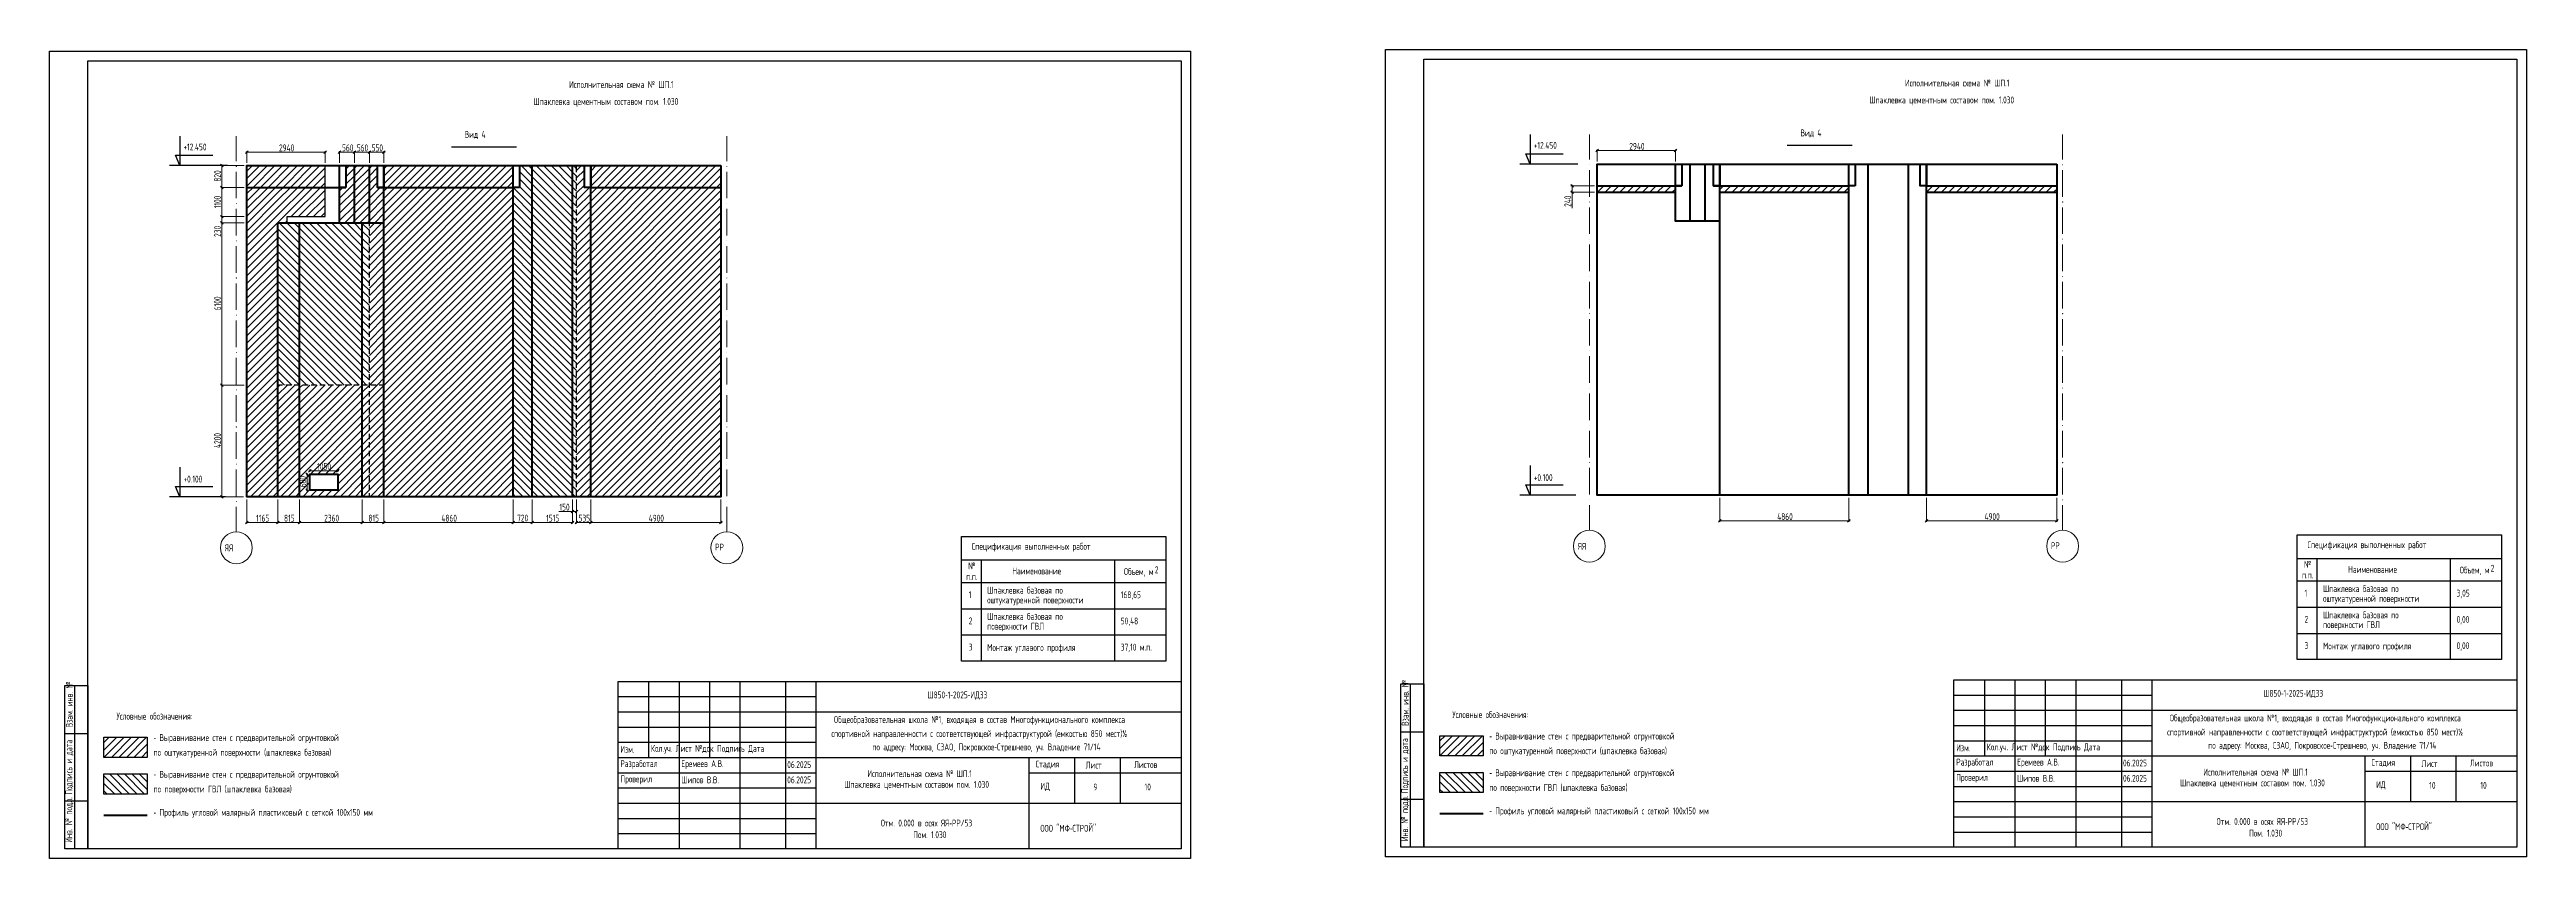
# Model space of a CAD drawing. Header units: millimetres. Extents: x 0 to 258, y 0 to 17.
# Drawn here: x 207.3 to 257.9, y 0.3 to 16.8 of the extents above; entities that cross this region are included whole.
import ezdxf

# ---------------------------------------------------------------- set-up
doc = ezdxf.new("R2010")
doc.units = ezdxf.units.MM
doc.layers.add('PDF _0', color=7, linetype='Continuous')
doc.layers.add('PDF _Текст', color=7, linetype='Continuous')
doc.layers.add('PDF _Оси-1', color=7, linetype='Continuous', true_color=0xaaaaaa)
doc.layers.add('PDF _Оси-3', color=7, linetype='Continuous', true_color=0x989898)
doc.styles.get("Standard").update_dxf_attribs({"font": 'ГОСТ тип А.ttf', "width": 0.8})

msp = doc.modelspace()

# ---------------------------------------------------------------- linework, layer by layer
at = {"layer": 'PDF _0', "lineweight": 25}
for points in [[(207.336, 16.725), (230.632, 16.725), (230.632, 0.253), (207.336, 0.253)], [(234.608, 16.756), (257.904, 16.756), (257.904, 0.284), (234.608, 0.284)], [(208.12, 16.529), (230.436, 16.529), (230.436, 0.449), (208.12, 0.449)], [(235.392, 16.56), (257.708, 16.56), (257.708, 0.48), (235.392, 0.48)], [(230.123, 4.279), (225.952, 4.279), (225.952, 6.824), (230.123, 6.824)], [(257.395, 4.31), (253.224, 4.31), (253.224, 6.855), (257.395, 6.855)], [(207.65, 3.782), (208.12, 3.782), (208.12, 0.449), (207.65, 0.449)], [(218.944, 3.865), (230.436, 3.865), (230.436, 0.449), (218.944, 0.449)], [(234.921, 3.814), (235.392, 3.814), (235.392, 0.48), (234.921, 0.48)], [(246.216, 3.897), (257.708, 3.897), (257.708, 0.48), (246.216, 0.48)], [(208.447, 2.725), (209.332, 2.725), (209.332, 2.312), (208.447, 2.312)], [(235.718, 2.756), (236.604, 2.756), (236.604, 2.344), (235.718, 2.344)], [(208.447, 1.976), (209.332, 1.976), (209.332, 1.563), (208.447, 1.563)], [(235.718, 2.008), (236.604, 2.008), (236.604, 1.595), (235.718, 1.595)]]:
    msp.add_lwpolyline(points, close=True, dxfattribs=at)
for points in [[(209.997, 14.991), (209.997, 14.388), (209.906, 14.599), (210.668, 14.599)], [(215.542, 14.772), (216.867, 14.772)], [(237.565, 15.023), (237.565, 14.42), (237.473, 14.63), (238.235, 14.63)], [(242.814, 14.804), (244.139, 14.804)], [(210.969, 14.388), (209.788, 14.388)], [(212.186, 13.222), (212.186, 13.347), (212.961, 13.347), (212.961, 14.388)], [(218.095, 14.256), (218.095, 14.388)], [(218.095, 14.082), (218.095, 14.19)], [(238.536, 14.42), (237.355, 14.42)], [(218.095, 13.908), (218.095, 14.017)], [(218.095, 13.735), (218.095, 13.843)], [(218.095, 13.561), (218.095, 13.669)], [(213.865, 13.151), (213.865, 13.222)], [(218.095, 13.387), (218.095, 13.496)], [(218.095, 13.214), (218.095, 13.322)], [(218.095, 13.04), (218.095, 13.149)], [(213.865, 12.978), (213.865, 13.086)], [(213.865, 12.804), (213.865, 12.913)], [(213.865, 12.63), (213.865, 12.739)], [(218.095, 12.866), (218.095, 12.975)], [(218.095, 12.693), (218.095, 12.801)], [(213.865, 12.457), (213.865, 12.565)], [(213.865, 12.283), (213.865, 12.392)], [(213.865, 12.109), (213.865, 12.218)], [(218.095, 12.519), (218.095, 12.628)], [(218.095, 12.346), (218.095, 12.454)], [(218.095, 12.172), (218.095, 12.28)], [(213.865, 11.936), (213.865, 12.044)], [(213.865, 11.762), (213.865, 11.871)], [(213.865, 11.589), (213.865, 11.697)], [(218.095, 11.998), (218.095, 12.107)], [(218.095, 11.825), (218.095, 11.933)], [(218.095, 11.651), (218.095, 11.76)], [(213.865, 11.415), (213.865, 11.523)], [(213.865, 11.241), (213.865, 11.35)], [(213.865, 11.068), (213.865, 11.176)], [(218.095, 11.477), (218.095, 11.586)], [(218.095, 11.304), (218.095, 11.412)], [(218.095, 11.13), (218.095, 11.239)], [(213.865, 10.894), (213.865, 11.003)], [(213.865, 10.72), (213.865, 10.829)], [(213.865, 10.547), (213.865, 10.655)], [(218.095, 10.956), (218.095, 11.065)], [(218.095, 10.783), (218.095, 10.891)], [(218.095, 10.609), (218.095, 10.718)], [(213.865, 10.373), (213.865, 10.482)], [(213.865, 10.2), (213.865, 10.308)], [(213.865, 10.026), (213.865, 10.134)], [(218.095, 10.436), (218.095, 10.544)], [(218.095, 10.262), (218.095, 10.37)], [(218.095, 10.088), (218.095, 10.197)], [(212.093, 9.912), (211.998, 9.912)], [(212.267, 9.912), (212.158, 9.912)], [(212.441, 9.912), (212.332, 9.912)], [(212.614, 9.912), (212.506, 9.912)], [(212.788, 9.912), (212.679, 9.912)], [(212.961, 9.912), (212.853, 9.912)], [(213.135, 9.912), (213.027, 9.912)], [(213.309, 9.912), (213.2, 9.912)], [(213.482, 9.912), (213.374, 9.912)], [(213.656, 9.912), (213.548, 9.912)], [(213.83, 9.912), (213.721, 9.912)], [(213.865, 9.852), (213.865, 9.961)], [(213.865, 9.679), (213.865, 9.787)], [(213.865, 9.505), (213.865, 9.614)], [(214.003, 9.912), (213.895, 9.912)], [(214.163, 9.912), (214.068, 9.912)], [(218.095, 9.915), (218.095, 10.023)], [(218.095, 9.741), (218.095, 9.85)], [(218.095, 9.567), (218.095, 9.676)], [(213.865, 9.331), (213.865, 9.44)], [(213.865, 9.158), (213.865, 9.266)], [(218.095, 9.394), (218.095, 9.502)], [(218.095, 9.22), (218.095, 9.329)], [(218.095, 9.046), (218.095, 9.155)], [(213.865, 8.984), (213.865, 9.093)], [(213.865, 8.81), (213.865, 8.919)], [(213.865, 8.637), (213.865, 8.745)], [(218.095, 8.873), (218.095, 8.981)], [(218.095, 8.699), (218.095, 8.808)], [(218.095, 8.526), (218.095, 8.634)], [(209.997, 8.236), (209.997, 7.633), (209.906, 7.843), (210.668, 7.843)], [(213.865, 8.463), (213.865, 8.572)], [(213.865, 8.29), (213.865, 8.398)], [(213.865, 8.116), (213.865, 8.224)], [(218.095, 8.352), (218.095, 8.46)], [(218.095, 8.178), (218.095, 8.287)], [(218.095, 8.005), (218.095, 8.113)], [(237.565, 8.267), (237.565, 7.665), (237.473, 7.875), (238.235, 7.875)], [(210.93, 7.633), (209.788, 7.633)], [(213.865, 7.942), (213.865, 8.051)], [(213.865, 7.769), (213.865, 7.877)], [(213.865, 7.633), (213.865, 7.704)], [(218.095, 7.831), (218.095, 7.94)], [(218.095, 7.633), (218.095, 7.766)], [(238.497, 7.665), (237.355, 7.665)], [(225.952, 6.343), (230.123, 6.343)], [(226.355, 6.343), (226.355, 4.279)], [(229.075, 6.343), (229.075, 4.279)], [(253.224, 6.375), (257.395, 6.375)], [(253.627, 6.375), (253.627, 4.31)], [(256.347, 6.375), (256.347, 4.31)], [(225.952, 5.883), (230.123, 5.883)], [(253.224, 5.915), (257.395, 5.915)], [(225.952, 5.348), (230.123, 5.348)], [(253.224, 5.38), (257.395, 5.38)], [(225.952, 4.813), (230.123, 4.813)], [(253.224, 4.845), (257.395, 4.845)], [(207.846, 3.782), (207.846, 0.449)], [(218.944, 3.555), (222.982, 3.555)], [(219.566, 3.865), (219.566, 2.312)], [(220.187, 3.865), (220.187, 0.449)], [(220.808, 3.865), (220.808, 2.312)], [(221.429, 3.865), (221.429, 0.449)], [(222.361, 3.865), (222.361, 0.449)], [(222.982, 3.865), (222.982, 0.449)], [(235.117, 3.814), (235.117, 0.48)], [(246.216, 3.586), (250.254, 3.586)], [(246.837, 3.897), (246.837, 2.344)], [(247.458, 3.897), (247.458, 0.48)], [(248.08, 3.897), (248.08, 2.344)], [(248.701, 3.897), (248.701, 0.48)], [(249.633, 3.897), (249.633, 0.48)], [(250.254, 3.897), (250.254, 0.48)], [(218.944, 3.244), (230.436, 3.244)], [(246.216, 3.276), (257.708, 3.276)], [(207.65, 2.802), (208.12, 2.802)], [(218.944, 2.933), (222.982, 2.933)], [(218.944, 2.623), (222.982, 2.623)], [(234.921, 2.833), (235.392, 2.833)], [(246.216, 2.965), (250.254, 2.965)], [(246.216, 2.654), (250.254, 2.654)], [(218.944, 2.312), (230.436, 2.312)], [(227.33, 2.312), (227.33, 0.449)], [(228.262, 2.312), (228.262, 1.38)], [(229.194, 2.312), (229.194, 1.38)], [(246.216, 2.344), (257.708, 2.344)], [(246.216, 2.033), (250.254, 2.033)], [(254.602, 2.344), (254.602, 0.48)], [(254.602, 2.033), (257.708, 2.033)], [(255.534, 2.344), (255.534, 1.412)], [(256.465, 2.344), (256.465, 1.412)], [(218.944, 2.002), (222.982, 2.002)], [(218.944, 1.691), (222.982, 1.691)], [(227.33, 2.002), (230.436, 2.002)], [(246.216, 1.723), (250.254, 1.723)], [(207.65, 1.429), (208.12, 1.429)], [(218.944, 1.38), (230.436, 1.38)], [(218.944, 1.07), (222.982, 1.07)], [(234.921, 1.461), (235.392, 1.461)], [(246.216, 1.412), (257.708, 1.412)], [(246.216, 1.101), (250.254, 1.101)], [(218.944, 0.759), (222.982, 0.759)], [(246.216, 0.791), (250.254, 0.791)]]:
    msp.add_lwpolyline(points, dxfattribs=at)
at = {"layer": 'PDF _0', "lineweight": 13}
for points in [[(211.393, 14.691), (211.339, 14.637)], [(211.366, 14.443), (211.366, 14.686)], [(212.934, 14.637), (212.989, 14.691)], [(212.961, 14.443), (212.961, 14.686)], [(213.284, 14.691), (213.23, 14.637)], [(213.257, 14.443), (213.257, 14.686)], [(214.136, 14.637), (214.19, 14.691)], [(214.163, 14.443), (214.163, 14.686)], [(238.961, 14.723), (238.907, 14.668)], [(238.912, 14.695), (240.551, 14.695)], [(238.934, 14.474), (238.934, 14.717)], [(240.502, 14.668), (240.556, 14.723)], [(240.529, 14.474), (240.529, 14.717)], [(210.878, 14.361), (210.824, 14.416)], [(211.312, 14.388), (210.83, 14.388)], [(210.851, 13.922), (210.851, 14.41)], [(211.345, 14.664), (212.983, 14.664)], [(213.236, 14.664), (213.583, 14.664)], [(213.539, 14.664), (213.887, 14.664)], [(213.843, 14.664), (214.185, 14.664)], [(210.851, 13.965), (210.851, 13.325)], [(238.446, 13.948), (238.392, 14.002)], [(238.392, 13.872), (238.446, 13.818)], [(238.879, 13.975), (238.397, 13.975)], [(238.879, 13.845), (238.397, 13.845)], [(238.419, 13.997), (238.419, 13.845), (238.419, 13.519)], [(210.851, 13.368), (210.851, 13.222), (210.851, 12.906)], [(210.851, 13.244), (210.851, 9.89)], [(210.851, 9.934), (210.851, 7.611)], [(212.621, 8.067), (212.566, 8.121)], [(212.598, 8.094), (212.572, 8.094)], [(212.594, 8.116), (212.594, 7.747)], [(212.679, 8.19), (212.625, 8.136)], [(212.631, 8.163), (213.244, 8.163)], [(212.652, 8.148), (212.652, 8.185)], [(213.195, 8.136), (213.249, 8.19)], [(213.222, 8.148), (213.222, 8.185)], [(210.824, 7.66), (210.878, 7.606)], [(211.295, 7.633), (210.83, 7.633)], [(212.566, 7.796), (212.621, 7.742)], [(212.598, 7.769), (212.572, 7.769)], [(241.435, 7.61), (241.435, 7.118)], [(244.072, 7.61), (244.072, 7.118)], [(245.657, 7.61), (245.657, 7.118)], [(248.315, 7.61), (248.315, 7.118)], [(211.393, 7.135), (211.339, 7.081)], [(211.345, 7.108), (212.02, 7.108)], [(211.366, 7.579), (211.366, 7.087)], [(211.977, 7.108), (212.462, 7.108)], [(212.419, 7.108), (213.743, 7.108)], [(213.699, 7.108), (214.185, 7.108)], [(214.142, 7.108), (216.822, 7.108)], [(216.779, 7.108), (217.213, 7.108)], [(217.169, 7.108), (218.035, 7.108)], [(218.013, 7.333), (217.735, 7.333)], [(218.04, 7.36), (217.986, 7.306)], [(217.986, 7.081), (218.04, 7.135)], [(217.991, 7.333), (218.095, 7.333)], [(218.013, 7.311), (218.013, 7.579), (218.013, 7.087)], [(218.067, 7.306), (218.122, 7.36)], [(218.122, 7.135), (218.067, 7.081)], [(218.073, 7.108), (218.407, 7.108)], [(218.095, 7.311), (218.095, 7.579), (218.095, 7.087)], [(218.363, 7.108), (221.065, 7.108)], [(221.016, 7.081), (221.071, 7.135)], [(221.044, 7.579), (221.044, 7.087)], [(241.462, 7.167), (241.408, 7.113)], [(241.413, 7.14), (244.094, 7.14)], [(244.045, 7.113), (244.099, 7.167)], [(245.684, 7.167), (245.629, 7.113)], [(245.635, 7.14), (248.337, 7.14)], [(248.288, 7.113), (248.342, 7.167)]]:
    msp.add_lwpolyline(points, dxfattribs=at)
for points in [[(213.534, 14.637), (213.588, 14.691)], [(213.561, 14.686), (213.561, 14.443)], [(213.892, 14.691), (213.838, 14.637)], [(213.865, 14.686), (213.865, 14.443)], [(210.824, 13.971), (210.878, 13.916)], [(210.83, 13.944), (211.312, 13.944)], [(210.878, 13.32), (210.824, 13.374)], [(210.878, 13.195), (210.824, 13.249)], [(210.83, 13.347), (211.312, 13.347)], [(210.83, 13.222), (211.312, 13.222)], [(210.878, 9.885), (210.824, 9.939)], [(210.83, 9.912), (211.312, 9.912)], [(211.971, 7.081), (212.026, 7.135)], [(211.998, 7.087), (211.998, 7.579)], [(212.413, 7.081), (212.468, 7.135)], [(212.441, 7.087), (212.441, 7.579)], [(213.748, 7.135), (213.694, 7.081)], [(213.721, 7.087), (213.721, 7.579)], [(214.136, 7.081), (214.19, 7.135)], [(214.163, 7.087), (214.163, 7.579)], [(216.773, 7.081), (216.828, 7.135)], [(216.8, 7.087), (216.8, 7.579)], [(217.218, 7.135), (217.164, 7.081)], [(217.191, 7.087), (217.191, 7.579)], [(218.358, 7.081), (218.412, 7.135)], [(218.385, 7.087), (218.385, 7.579)]]:
    msp.add_lwpolyline(points, close=True, dxfattribs=at)
at = {"layer": 'PDF _0', "color": 92, "lineweight": 30, "true_color": 0x00dd00}
for points in [[(211.366, 14.275), (211.479, 14.388)], [(211.366, 14.123), (211.632, 14.388)], [(211.366, 13.97), (211.785, 14.388)], [(211.366, 13.817), (211.492, 13.944), (211.937, 14.388)], [(211.366, 13.665), (211.645, 13.944), (212.09, 14.388)], [(211.366, 13.512), (211.798, 13.944), (212.242, 14.388)], [(211.366, 13.36), (211.95, 13.944), (212.395, 14.388)], [(211.366, 13.207), (211.998, 13.839), (212.103, 13.944), (212.548, 14.388)], [(211.366, 13.054), (211.998, 13.687), (212.255, 13.944), (212.7, 14.388)], [(211.366, 12.902), (211.998, 13.534), (212.408, 13.944), (212.853, 14.388)], [(211.366, 12.749), (211.998, 13.381), (212.561, 13.944), (212.961, 14.344)], [(211.366, 12.597), (211.998, 13.229), (212.713, 13.944), (212.961, 14.192)], [(213.257, 13.724), (213.561, 14.028), (213.865, 14.332), (213.921, 14.388)], [(213.257, 13.572), (213.561, 13.876), (213.865, 14.18), (214.033, 14.348)], [(213.257, 13.419), (213.561, 13.723), (213.865, 14.027), (214.033, 14.195)], [(213.387, 14.313), (213.463, 14.388)], [(213.387, 14.16), (213.561, 14.334), (213.616, 14.388)], [(213.387, 14.007), (213.561, 14.181), (213.769, 14.388)], [(213.518, 13.222), (213.561, 13.265), (213.865, 13.569), (214.163, 13.868), (214.684, 14.388)], [(213.67, 13.222), (213.865, 13.417), (214.163, 13.715), (214.837, 14.388)], [(213.823, 13.222), (213.865, 13.264), (214.163, 13.562), (214.989, 14.388)], [(213.865, 13.111), (213.975, 13.222), (214.163, 13.41), (215.142, 14.388)], [(213.865, 12.959), (214.128, 13.222), (214.163, 13.257), (215.295, 14.388)], [(213.865, 12.806), (214.163, 13.105), (215.447, 14.388)], [(213.865, 12.654), (214.163, 12.952), (215.6, 14.388)], [(213.865, 12.501), (214.163, 12.799), (215.752, 14.388)], [(213.865, 12.348), (214.163, 12.647), (215.905, 14.388)], [(213.865, 12.196), (214.163, 12.494), (216.058, 14.388)], [(213.865, 12.043), (214.163, 12.341), (216.21, 14.388)], [(213.865, 11.89), (214.163, 12.189), (216.363, 14.388)], [(213.865, 11.738), (214.163, 12.036), (216.516, 14.388)], [(213.865, 11.585), (214.163, 11.884), (216.668, 14.388)], [(213.865, 11.433), (214.163, 11.731), (216.8, 14.368)], [(213.865, 11.28), (214.163, 11.578), (216.8, 14.216)], [(214.163, 14.325), (214.226, 14.388)], [(214.163, 14.173), (214.379, 14.388)], [(214.163, 14.02), (214.532, 14.388)], [(218.095, 14.289), (218.194, 14.388)], [(218.095, 13.526), (218.385, 13.816), (218.957, 14.388)], [(218.095, 13.373), (218.385, 13.663), (219.11, 14.388)], [(218.095, 13.22), (218.385, 13.511), (219.262, 14.388)], [(218.095, 13.068), (218.385, 13.358), (219.415, 14.388)], [(218.095, 12.915), (218.385, 13.206), (219.568, 14.388)], [(218.095, 12.763), (218.385, 13.053), (219.72, 14.388)], [(218.095, 12.61), (218.385, 12.9), (219.873, 14.388)], [(218.095, 12.457), (218.385, 12.748), (220.026, 14.388)], [(218.095, 12.305), (218.385, 12.595), (220.178, 14.388)], [(218.095, 12.152), (218.385, 12.443), (220.331, 14.388)], [(218.095, 12), (218.385, 12.29), (220.483, 14.388)], [(218.095, 11.847), (218.385, 12.137), (220.636, 14.388)], [(218.095, 11.694), (218.385, 11.985), (220.789, 14.388)], [(218.095, 11.542), (218.385, 11.832), (220.941, 14.388)], [(218.095, 11.389), (218.385, 11.679), (221.044, 14.338)], [(218.095, 14.136), (218.255, 14.296)], [(218.095, 11.237), (218.385, 11.527), (221.044, 14.186)], [(218.385, 14.274), (218.499, 14.388)], [(218.385, 14.121), (218.652, 14.388)], [(218.385, 13.969), (218.805, 14.388)], [(212.269, 13.347), (212.866, 13.944), (212.961, 14.039)], [(212.422, 13.347), (212.961, 13.887)], [(212.574, 13.347), (212.961, 13.734)], [(213.257, 13.267), (213.561, 13.571), (213.865, 13.874), (214.033, 14.043)], [(213.257, 13.877), (213.324, 13.944)], [(213.365, 13.222), (213.561, 13.418), (213.865, 13.722), (214.087, 13.944)], [(213.865, 11.127), (214.163, 11.426), (216.8, 14.063)], [(213.865, 10.975), (214.163, 11.273), (216.8, 13.91)], [(213.865, 10.822), (214.163, 11.121), (216.8, 13.758)], [(218.095, 13.984), (218.255, 14.144)], [(218.095, 11.084), (218.385, 11.374), (221.044, 14.033)], [(218.095, 13.831), (218.255, 13.991)], [(218.095, 13.678), (218.36, 13.944)], [(218.095, 10.931), (218.385, 11.222), (221.044, 13.88)], [(218.095, 10.779), (218.385, 11.069), (221.044, 13.728)], [(238.939, 13.845), (239.07, 13.975)], [(239.092, 13.845), (239.222, 13.975)], [(239.245, 13.845), (239.375, 13.975)], [(239.397, 13.845), (239.527, 13.975)], [(239.55, 13.845), (239.68, 13.975)], [(239.702, 13.845), (239.833, 13.975)], [(239.855, 13.845), (239.985, 13.975)], [(240.008, 13.845), (240.138, 13.975)], [(240.16, 13.845), (240.291, 13.975)], [(240.313, 13.845), (240.443, 13.975)], [(240.466, 13.845), (240.529, 13.908)], [(241.435, 13.899), (241.511, 13.975)], [(241.534, 13.845), (241.664, 13.975)], [(241.686, 13.845), (241.817, 13.975)], [(241.839, 13.845), (241.969, 13.975)], [(241.992, 13.845), (242.122, 13.975)], [(242.144, 13.845), (242.274, 13.975)], [(242.297, 13.845), (242.427, 13.975)], [(242.449, 13.845), (242.58, 13.975)], [(242.602, 13.845), (242.732, 13.975)], [(242.755, 13.845), (242.885, 13.975)], [(242.907, 13.845), (243.038, 13.975)], [(243.06, 13.845), (243.19, 13.975)], [(243.213, 13.845), (243.343, 13.975)], [(243.365, 13.845), (243.495, 13.975)], [(243.518, 13.845), (243.648, 13.975)], [(243.67, 13.845), (243.801, 13.975)], [(243.823, 13.845), (243.953, 13.975)], [(243.976, 13.845), (244.072, 13.941)], [(245.657, 13.847), (245.784, 13.975)], [(245.807, 13.845), (245.937, 13.975)], [(245.959, 13.845), (246.09, 13.975)], [(246.112, 13.845), (246.242, 13.975)], [(246.265, 13.845), (246.395, 13.975)], [(246.417, 13.845), (246.548, 13.975)], [(246.57, 13.845), (246.7, 13.975)], [(246.723, 13.845), (246.853, 13.975)], [(246.875, 13.845), (247.005, 13.975)], [(247.028, 13.845), (247.158, 13.975)], [(247.18, 13.845), (247.311, 13.975)], [(247.333, 13.845), (247.463, 13.975)], [(247.486, 13.845), (247.616, 13.975)], [(247.638, 13.845), (247.768, 13.975)], [(247.791, 13.845), (247.921, 13.975)], [(247.943, 13.845), (248.074, 13.975)], [(248.096, 13.845), (248.226, 13.975)], [(248.249, 13.845), (248.315, 13.911)], [(212.144, 13.222), (212.186, 13.263)], [(212.727, 13.347), (212.961, 13.581)], [(212.879, 13.347), (212.961, 13.429)], [(213.865, 10.67), (214.163, 10.968), (216.8, 13.605)], [(213.865, 10.517), (214.163, 10.815), (216.8, 13.452)], [(213.865, 10.364), (214.163, 10.663), (216.8, 13.3)], [(218.095, 10.626), (218.385, 10.916), (221.044, 13.575)], [(218.095, 10.474), (218.385, 10.764), (221.044, 13.423)], [(218.095, 10.321), (218.385, 10.611), (221.044, 13.27)], [(211.366, 12.444), (211.998, 13.076)], [(211.366, 12.291), (211.998, 12.923)], [(211.366, 12.139), (211.998, 12.771)], [(211.591, 7.633), (211.998, 8.04), (212.441, 8.482), (213.721, 9.763), (213.87, 9.912), (214.163, 10.205), (216.8, 12.842)], [(211.744, 7.633), (211.998, 7.887), (212.441, 8.33), (213.721, 9.61), (214.023, 9.912), (214.163, 10.052), (216.8, 12.689)], [(213.865, 10.212), (214.163, 10.51), (216.8, 13.147)], [(213.865, 10.059), (214.163, 10.358), (216.8, 12.995)], [(218.095, 10.168), (218.385, 10.459), (221.044, 13.117)], [(218.095, 10.016), (218.385, 10.306), (221.044, 12.965)], [(218.095, 9.863), (218.385, 10.153), (221.044, 12.812)], [(218.095, 9.71), (218.385, 10.001), (221.044, 12.66)], [(211.366, 11.986), (211.998, 12.618)], [(211.366, 11.834), (211.998, 12.466)], [(211.366, 11.681), (211.998, 12.313)], [(211.366, 11.528), (211.998, 12.16)], [(211.897, 7.633), (211.998, 7.735), (212.441, 8.177), (213.721, 9.458), (214.163, 9.9), (216.8, 12.537)], [(212.049, 7.633), (212.441, 8.024), (213.721, 9.305), (214.163, 9.747), (216.8, 12.384)], [(212.663, 8.094), (213.721, 9.152), (214.163, 9.595), (216.8, 12.232)], [(218.095, 9.558), (218.385, 9.848), (221.044, 12.507)], [(218.095, 9.405), (218.385, 9.696), (221.044, 12.354)], [(218.095, 9.253), (218.385, 9.543), (221.044, 12.202)], [(211.366, 11.376), (211.998, 12.008)], [(211.366, 11.223), (211.998, 11.855)], [(211.366, 11.07), (211.998, 11.703)], [(212.816, 8.094), (213.721, 9), (214.163, 9.442), (216.8, 12.079)], [(212.968, 8.094), (213.721, 8.847), (214.163, 9.289), (216.8, 11.926)], [(213.121, 8.094), (213.721, 8.694), (214.163, 9.137), (216.8, 11.774)], [(218.095, 9.1), (218.385, 9.39), (221.044, 12.049)], [(218.095, 8.947), (218.385, 9.238), (221.044, 11.896)], [(218.095, 8.795), (218.385, 9.085), (221.044, 11.744)], [(211.366, 10.918), (211.998, 11.55)], [(211.366, 10.765), (211.998, 11.397)], [(211.366, 10.613), (211.998, 11.245)], [(213.118, 7.633), (213.721, 8.237), (214.163, 8.679), (216.8, 11.316)], [(213.222, 8.043), (213.721, 8.542), (214.163, 8.984), (216.8, 11.621)], [(213.222, 7.89), (213.721, 8.389), (214.163, 8.831), (216.8, 11.469)], [(213.27, 7.633), (213.721, 8.084), (214.163, 8.526), (216.8, 11.163)], [(218.095, 8.642), (218.385, 8.932), (221.044, 11.591)], [(218.095, 8.49), (218.385, 8.78), (221.044, 11.439)], [(218.095, 8.337), (218.385, 8.627), (221.044, 11.286)], [(218.095, 8.184), (218.385, 8.475), (221.044, 11.133)], [(211.366, 10.46), (211.998, 11.092)], [(211.366, 10.307), (211.998, 10.94)], [(211.366, 10.155), (211.998, 10.787)], [(211.366, 10.002), (211.998, 10.634)], [(213.423, 7.633), (213.721, 7.931), (214.163, 8.374), (216.8, 11.011)], [(213.575, 7.633), (213.721, 7.779), (214.163, 8.221), (216.8, 10.858)], [(213.728, 7.633), (214.163, 8.068), (216.8, 10.705)], [(218.095, 8.032), (218.385, 8.322), (221.044, 10.981)], [(218.095, 7.879), (218.385, 8.169), (221.044, 10.828)], [(218.095, 7.727), (218.385, 8.017), (221.044, 10.676)], [(211.366, 9.85), (211.998, 10.482)], [(211.366, 9.697), (211.998, 10.329)], [(211.366, 9.544), (211.998, 10.177)], [(213.881, 7.633), (214.163, 7.916), (216.8, 10.553)], [(214.033, 7.633), (214.163, 7.763), (216.8, 10.4)], [(214.186, 7.633), (216.8, 10.248)], [(218.154, 7.633), (218.385, 7.864), (221.044, 10.523)], [(218.306, 7.633), (218.385, 7.712), (221.044, 10.37)], [(218.459, 7.633), (221.044, 10.218)], [(211.366, 9.392), (211.998, 10.024)], [(211.366, 9.239), (211.998, 9.871), (212.039, 9.912)], [(211.366, 9.087), (211.998, 9.719), (212.192, 9.912)], [(211.366, 8.934), (211.998, 9.566), (212.344, 9.912)], [(211.366, 8.781), (211.998, 9.413), (212.441, 9.856), (212.497, 9.912)], [(211.366, 8.629), (211.998, 9.261), (212.441, 9.703), (212.649, 9.912)], [(211.366, 8.476), (211.998, 9.108), (212.441, 9.55), (212.802, 9.912)], [(211.366, 8.323), (211.998, 8.956), (212.441, 9.398), (212.955, 9.912)], [(211.366, 8.171), (211.998, 8.803), (212.441, 9.245), (213.107, 9.912)], [(211.366, 8.018), (211.998, 8.65), (212.441, 9.093), (213.26, 9.912)], [(211.366, 7.866), (211.998, 8.498), (212.441, 8.94), (213.413, 9.912)], [(211.366, 7.713), (211.998, 8.345), (212.441, 8.787), (213.565, 9.912)], [(211.439, 7.633), (211.998, 8.193), (212.441, 8.635), (213.718, 9.912)], [(214.338, 7.633), (216.8, 10.095)], [(214.491, 7.633), (216.8, 9.942)], [(214.644, 7.633), (216.8, 9.79)], [(214.796, 7.633), (216.8, 9.637)], [(218.611, 7.633), (221.044, 10.065)], [(218.764, 7.633), (221.044, 9.913)], [(218.917, 7.633), (221.044, 9.76)], [(214.949, 7.633), (216.8, 9.485)], [(215.101, 7.633), (216.8, 9.332)], [(215.254, 7.633), (216.8, 9.179)], [(219.069, 7.633), (221.044, 9.607)], [(219.222, 7.633), (221.044, 9.455)], [(219.375, 7.633), (221.044, 9.302)], [(219.527, 7.633), (221.044, 9.149)], [(215.407, 7.633), (216.8, 9.027)], [(215.559, 7.633), (216.8, 8.874)], [(215.712, 7.633), (216.8, 8.722)], [(219.68, 7.633), (221.044, 8.997)], [(219.832, 7.633), (221.044, 8.844)], [(219.985, 7.633), (221.044, 8.692)], [(215.864, 7.633), (216.8, 8.569)], [(216.017, 7.633), (216.8, 8.416)], [(216.17, 7.633), (216.8, 8.264)], [(216.322, 7.633), (216.8, 8.111)], [(220.138, 7.633), (221.044, 8.539)], [(220.29, 7.633), (221.044, 8.386)], [(220.443, 7.633), (221.044, 8.234)], [(212.202, 7.633), (212.441, 7.872), (212.652, 8.083)], [(212.354, 7.633), (212.441, 7.719), (212.652, 7.931)], [(212.507, 7.633), (212.652, 7.778)], [(212.66, 7.633), (212.795, 7.769)], [(212.812, 7.633), (212.948, 7.769)], [(212.965, 7.633), (213.101, 7.769)], [(216.475, 7.633), (216.8, 7.959)], [(216.628, 7.633), (216.8, 7.806)], [(216.78, 7.633), (216.8, 7.653)], [(220.595, 7.633), (221.044, 8.081)], [(220.748, 7.633), (221.044, 7.929)], [(220.901, 7.633), (221.044, 7.776)], [(208.447, 2.617), (208.554, 2.725)], [(208.447, 2.465), (208.707, 2.725)], [(208.447, 2.312), (208.859, 2.725)], [(208.599, 2.312), (209.012, 2.725)], [(208.752, 2.312), (209.165, 2.725)], [(208.904, 2.312), (209.317, 2.725)], [(209.057, 2.312), (209.332, 2.587)], [(235.718, 2.649), (235.826, 2.756)], [(235.718, 2.496), (235.979, 2.756)], [(235.718, 2.344), (236.131, 2.756)], [(235.871, 2.344), (236.284, 2.756)], [(236.024, 2.344), (236.436, 2.756)], [(236.176, 2.344), (236.589, 2.756)], [(236.329, 2.344), (236.604, 2.618)], [(209.21, 2.312), (209.332, 2.434)], [(236.481, 2.344), (236.604, 2.466)]]:
    msp.add_lwpolyline(points, dxfattribs=at)
at = {"layer": 'PDF _0', "lineweight": 40}
for points in [[(221.044, 14.388), (221.044, 7.633), (211.366, 7.633), (211.366, 14.388)], [(213.387, 13.944), (213.257, 13.944), (213.257, 14.388), (213.387, 14.388)], [(214.163, 13.944), (214.033, 13.944), (214.033, 14.388), (214.163, 14.388)], [(216.931, 13.944), (216.8, 13.944), (216.8, 14.388), (216.931, 14.388)], [(218.385, 13.944), (218.255, 13.944), (218.255, 14.388), (218.385, 14.388)], [(248.315, 14.42), (248.315, 7.665), (238.934, 7.665), (238.934, 14.42)], [(240.659, 13.975), (240.529, 13.975), (240.529, 14.42), (240.659, 14.42)], [(241.435, 13.975), (241.305, 13.975), (241.305, 14.42), (241.435, 14.42)], [(244.202, 13.975), (244.072, 13.975), (244.072, 14.42), (244.202, 14.42)], [(245.657, 13.975), (245.526, 13.975), (245.526, 14.42), (245.657, 14.42)], [(212.652, 7.769), (212.652, 8.094), (213.222, 8.094), (213.222, 7.769)]]:
    msp.add_lwpolyline(points, close=True, dxfattribs=at)
for points in [[(213.257, 13.222), (213.257, 14.388)], [(213.561, 13.222), (213.561, 14.388)], [(213.865, 13.222), (213.865, 14.388)], [(214.163, 7.633), (214.163, 14.388)], [(216.8, 7.633), (216.8, 14.388)], [(218.385, 7.633), (218.385, 14.388)], [(241.435, 13.253), (240.529, 13.253), (240.529, 14.42)], [(240.833, 13.253), (240.833, 14.42)], [(241.137, 13.253), (241.137, 14.42)], [(241.435, 7.665), (241.435, 14.42)], [(244.072, 7.665), (244.072, 14.42)], [(244.463, 7.665), (244.463, 14.42)], [(245.285, 7.665), (245.285, 14.42)], [(245.657, 7.665), (245.657, 14.42)], [(211.366, 13.944), (213.387, 13.944)], [(214.033, 13.944), (216.8, 13.944)], [(218.385, 13.944), (221.044, 13.944)], [(238.934, 13.975), (240.659, 13.975)], [(238.934, 13.845), (240.529, 13.845)], [(241.305, 13.975), (244.072, 13.975)], [(241.435, 13.845), (244.072, 13.845)], [(245.657, 13.975), (248.315, 13.975)], [(245.657, 13.845), (248.315, 13.845)], [(211.998, 7.633), (211.998, 13.222), (214.163, 13.222)], [(212.441, 7.633), (212.441, 9.912)], [(213.721, 7.633), (213.721, 9.912)]]:
    msp.add_lwpolyline(points, dxfattribs=at)
at = {"layer": 'PDF _0', "color": 5, "lineweight": 30}
for points in [[(218.095, 13.105), (218.013, 13.187), (217.191, 14.009), (216.931, 14.269)], [(218.095, 13.258), (218.013, 13.339), (217.191, 14.161), (216.964, 14.388)], [(218.095, 13.41), (218.013, 13.492), (217.191, 14.314), (217.117, 14.388)], [(218.095, 13.563), (218.013, 13.644), (217.269, 14.388)], [(218.095, 13.716), (218.013, 13.797), (217.422, 14.388)], [(218.095, 13.868), (218.013, 13.95), (217.574, 14.388)], [(218.095, 14.021), (218.013, 14.102), (217.727, 14.388)], [(218.095, 14.173), (218.013, 14.255), (217.88, 14.388)], [(218.095, 14.326), (218.032, 14.388)], [(218.095, 12.647), (218.013, 12.729), (217.191, 13.551), (216.8, 13.941)], [(218.095, 12.495), (218.013, 12.576), (217.191, 13.398), (216.8, 13.789)], [(218.095, 12.953), (218.013, 13.034), (217.191, 13.856), (216.931, 14.116)], [(218.095, 12.8), (218.013, 12.881), (217.191, 13.703), (216.931, 13.964)], [(213.865, 11.383), (213.721, 11.527), (212.441, 12.807), (212.026, 13.222)], [(213.865, 11.536), (213.721, 11.679), (212.441, 12.96), (212.179, 13.222)], [(213.865, 11.688), (213.721, 11.832), (212.441, 13.113), (212.331, 13.222)], [(213.865, 11.841), (213.721, 11.985), (212.484, 13.222)], [(213.865, 11.993), (213.721, 12.137), (212.637, 13.222)], [(213.865, 12.146), (213.721, 12.29), (212.789, 13.222)], [(213.865, 12.299), (213.721, 12.442), (212.942, 13.222)], [(213.865, 12.451), (213.721, 12.595), (213.094, 13.222)], [(213.865, 12.604), (213.721, 12.748), (213.247, 13.222)], [(213.865, 12.757), (213.721, 12.9), (213.4, 13.222)], [(213.865, 12.909), (213.721, 13.053), (213.552, 13.222)], [(213.865, 13.062), (213.721, 13.206), (213.705, 13.222)], [(213.865, 13.214), (213.857, 13.222)], [(218.095, 12.342), (218.013, 12.424), (217.191, 13.246), (216.8, 13.636)], [(218.095, 12.19), (218.013, 12.271), (217.191, 13.093), (216.8, 13.484)], [(218.095, 12.037), (218.013, 12.118), (217.191, 12.94), (216.8, 13.331)], [(218.095, 11.884), (218.013, 11.966), (217.191, 12.788), (216.8, 13.178)], [(213.865, 11.23), (213.721, 11.374), (212.441, 12.655), (211.998, 13.097)], [(213.865, 11.078), (213.721, 11.222), (212.441, 12.502), (211.998, 12.944)], [(213.865, 10.925), (213.721, 11.069), (212.441, 12.35), (211.998, 12.792)], [(218.095, 11.732), (218.013, 11.813), (217.191, 12.635), (216.8, 13.026)], [(218.095, 11.579), (218.013, 11.66), (217.191, 12.483), (216.8, 12.873)], [(218.095, 11.426), (218.013, 11.508), (217.191, 12.33), (216.8, 12.721)], [(213.865, 10.773), (213.721, 10.916), (212.441, 12.197), (211.998, 12.639)], [(213.865, 10.62), (213.721, 10.764), (212.441, 12.044), (211.998, 12.487)], [(213.865, 10.467), (213.721, 10.611), (212.441, 11.892), (211.998, 12.334)], [(213.865, 10.315), (213.721, 10.459), (212.441, 11.739), (211.998, 12.181)], [(218.095, 11.274), (218.013, 11.355), (217.191, 12.177), (216.8, 12.568)], [(218.095, 11.121), (218.013, 11.203), (217.191, 12.025), (216.8, 12.415)], [(218.095, 10.969), (218.013, 11.05), (217.191, 11.872), (216.8, 12.263)], [(213.865, 10.162), (213.721, 10.306), (212.441, 11.586), (211.998, 12.029)], [(213.865, 10.01), (213.721, 10.153), (212.441, 11.434), (211.998, 11.876)], [(213.81, 9.912), (213.721, 10.001), (212.441, 11.281), (211.998, 11.723)], [(218.095, 10.816), (218.013, 10.897), (217.191, 11.719), (216.8, 12.11)], [(218.095, 10.663), (218.013, 10.745), (217.191, 11.567), (216.8, 11.958)], [(218.095, 10.511), (218.013, 10.592), (217.191, 11.414), (216.8, 11.805)], [(218.095, 10.358), (218.013, 10.44), (217.191, 11.262), (216.8, 11.652)], [(213.657, 9.912), (212.441, 11.129), (211.998, 11.571)], [(213.505, 9.912), (212.441, 10.976), (211.998, 11.418)], [(213.352, 9.912), (212.441, 10.823), (211.998, 11.266)], [(218.095, 10.206), (218.013, 10.287), (217.191, 11.109), (216.8, 11.5)], [(218.095, 10.053), (218.013, 10.134), (217.191, 10.956), (216.8, 11.347)], [(218.095, 9.9), (218.013, 9.982), (217.191, 10.804), (216.8, 11.194)], [(213.199, 9.912), (212.441, 10.671), (211.998, 11.113)], [(213.047, 9.912), (212.441, 10.518), (211.998, 10.96)], [(212.894, 9.912), (212.441, 10.366), (211.998, 10.808)], [(212.742, 9.912), (212.441, 10.213), (211.998, 10.655)], [(218.095, 9.748), (218.013, 9.829), (217.191, 10.651), (216.8, 11.042)], [(218.095, 9.595), (218.013, 9.677), (217.191, 10.499), (216.8, 10.889)], [(218.095, 9.443), (218.013, 9.524), (217.191, 10.346), (216.8, 10.737)], [(212.589, 9.912), (212.441, 10.06), (211.998, 10.503)], [(212.436, 9.912), (211.998, 10.35)], [(212.284, 9.912), (211.998, 10.197)], [(218.095, 9.29), (218.013, 9.371), (217.191, 10.193), (216.8, 10.584)], [(218.095, 9.137), (218.013, 9.219), (217.191, 10.041), (216.8, 10.431)], [(218.095, 8.985), (218.013, 9.066), (217.191, 9.888), (216.8, 10.279)], [(218.095, 8.832), (218.013, 8.914), (217.191, 9.736), (216.8, 10.126)], [(212.131, 9.912), (211.998, 10.045)], [(218.095, 8.68), (218.013, 8.761), (217.191, 9.583), (216.8, 9.974)], [(218.095, 8.527), (218.013, 8.608), (217.191, 9.43), (216.8, 9.821)], [(218.095, 8.374), (218.013, 8.456), (217.191, 9.278), (216.8, 9.668)], [(218.095, 8.222), (218.013, 8.303), (217.191, 9.125), (216.8, 9.516)], [(218.095, 8.069), (218.013, 8.15), (217.191, 8.973), (216.8, 9.363)], [(218.095, 7.916), (218.013, 7.998), (217.191, 8.82), (216.8, 9.211)], [(218.095, 7.764), (218.013, 7.845), (217.191, 8.667), (216.8, 9.058)], [(218.073, 7.633), (218.013, 7.693), (217.191, 8.515), (216.8, 8.905)], [(217.92, 7.633), (217.191, 8.362), (216.8, 8.753)], [(217.768, 7.633), (217.191, 8.209), (216.8, 8.6)], [(217.615, 7.633), (217.191, 8.057), (216.8, 8.448)], [(217.462, 7.633), (217.191, 7.904), (216.8, 8.295)], [(217.31, 7.633), (217.191, 7.752), (216.8, 8.142)], [(217.157, 7.633), (216.8, 7.99)], [(217.004, 7.633), (216.8, 7.837)], [(216.852, 7.633), (216.8, 7.684)], [(208.819, 1.563), (208.447, 1.936)], [(208.666, 1.563), (208.447, 1.783)], [(208.514, 1.563), (208.447, 1.63)], [(208.971, 1.563), (208.559, 1.976)], [(209.124, 1.563), (208.711, 1.976)], [(209.277, 1.563), (208.864, 1.976)], [(209.332, 1.661), (209.016, 1.976)], [(209.332, 1.813), (209.169, 1.976)], [(209.332, 1.966), (209.322, 1.976)], [(236.091, 1.595), (235.718, 1.967)], [(235.938, 1.595), (235.718, 1.814)], [(235.785, 1.595), (235.718, 1.662)], [(236.243, 1.595), (235.83, 2.008)], [(236.396, 1.595), (235.983, 2.008)], [(236.548, 1.595), (236.136, 2.008)], [(236.604, 1.692), (236.288, 2.008)], [(236.604, 1.845), (236.441, 2.008)], [(236.604, 1.998), (236.593, 2.008)]]:
    msp.add_lwpolyline(points, dxfattribs=at)
at = {"layer": 'PDF _0', "color": 1, "lineweight": 100}
for points in [[(217.191, 7.633), (217.191, 14.388)], [(218.013, 7.633), (218.013, 14.388)], [(212.441, 9.912), (212.441, 13.222)], [(213.721, 9.912), (213.721, 13.222)], [(209.332, 1.131), (208.447, 1.131)], [(236.604, 1.162), (235.718, 1.162)]]:
    msp.add_lwpolyline(points, dxfattribs=at)
at = {"layer": 'PDF _Оси-1', "lineweight": 20}
for centre in [(211.149, 6.592), (221.163, 6.592), (238.772, 6.624), (248.435, 6.624)]:
    msp.add_circle(centre, 0.326, dxfattribs=at)
at = {"layer": 'PDF _Оси-3', "lineweight": 9}
for points in [[(211.149, 14.991), (211.149, 14.481)], [(221.163, 14.481), (221.163, 14.991)], [(238.772, 15.023), (238.772, 14.513)], [(248.435, 14.513), (248.435, 15.023)], [(211.149, 14.264), (211.149, 13.722)], [(221.163, 13.722), (221.163, 14.264)], [(238.772, 14.296), (238.772, 13.753)], [(248.435, 13.753), (248.435, 14.296)], [(211.149, 13.505), (211.149, 12.962)], [(221.163, 12.962), (221.163, 13.505)], [(238.772, 13.536), (238.772, 12.994)], [(248.435, 12.994), (248.435, 13.536)], [(211.149, 12.745), (211.149, 12.202)], [(221.163, 12.202), (221.163, 12.745)], [(238.772, 12.776), (238.772, 12.234)], [(248.435, 12.234), (248.435, 12.776)], [(211.149, 11.985), (211.149, 11.443)], [(221.163, 11.443), (221.163, 11.985)], [(238.772, 12.017), (238.772, 11.474)], [(248.435, 11.474), (248.435, 12.017)], [(211.149, 11.226), (211.149, 10.683)], [(221.163, 10.683), (221.163, 11.226)], [(238.772, 11.257), (238.772, 10.715)], [(248.435, 10.715), (248.435, 11.257)], [(211.149, 10.466), (211.149, 9.923)], [(221.163, 9.923), (221.163, 10.466)], [(238.772, 10.498), (238.772, 9.955)], [(248.435, 9.955), (248.435, 10.498)], [(211.149, 9.706), (211.149, 9.164)], [(221.163, 9.164), (221.163, 9.706)], [(238.772, 9.738), (238.772, 9.195)], [(248.435, 9.195), (248.435, 9.738)], [(211.149, 8.947), (211.149, 8.404)], [(221.163, 8.404), (221.163, 8.947)], [(238.772, 8.978), (238.772, 8.436)], [(248.435, 8.436), (248.435, 8.978)], [(211.149, 8.187), (211.149, 7.645)], [(221.163, 7.645), (221.163, 8.187)], [(238.772, 8.219), (238.772, 7.676)], [(248.435, 7.676), (248.435, 8.219)], [(211.149, 7.427), (211.149, 6.918)], [(221.163, 6.918), (221.163, 7.427)], [(238.772, 7.459), (238.772, 6.949)], [(248.435, 6.949), (248.435, 7.459)]]:
    msp.add_lwpolyline(points, dxfattribs=at)
at = {"layer": 'PDF _Оси-3', "lineweight": 5}
for points in [[(211.149, 14.373), (211.151, 14.373), (211.151, 14.375), (211.149, 14.375)], [(221.163, 14.373), (221.165, 14.373), (221.165, 14.375), (221.163, 14.375)], [(238.772, 14.404), (238.774, 14.404), (238.774, 14.406), (238.772, 14.406)], [(248.435, 14.404), (248.437, 14.404), (248.437, 14.406), (248.435, 14.406)], [(211.149, 13.613), (211.151, 13.613), (211.151, 13.615), (211.149, 13.615)], [(221.163, 13.613), (221.165, 13.613), (221.165, 13.615), (221.163, 13.615)], [(238.772, 13.645), (238.774, 13.645), (238.774, 13.647), (238.772, 13.647)], [(248.435, 13.645), (248.437, 13.645), (248.437, 13.647), (248.435, 13.647)], [(211.149, 12.854), (211.151, 12.854), (211.151, 12.856), (211.149, 12.856)], [(221.163, 12.854), (221.165, 12.854), (221.165, 12.856), (221.163, 12.856)], [(238.772, 12.885), (238.774, 12.885), (238.774, 12.887), (238.772, 12.887)], [(248.435, 12.885), (248.437, 12.885), (248.437, 12.887), (248.435, 12.887)], [(211.149, 12.094), (211.151, 12.094), (211.151, 12.096), (211.149, 12.096)], [(221.163, 12.094), (221.165, 12.094), (221.165, 12.096), (221.163, 12.096)], [(238.772, 12.125), (238.774, 12.125), (238.774, 12.127), (238.772, 12.127)], [(248.435, 12.125), (248.437, 12.125), (248.437, 12.127), (248.435, 12.127)], [(211.149, 11.334), (211.151, 11.334), (211.151, 11.336), (211.149, 11.336)], [(221.163, 11.334), (221.165, 11.334), (221.165, 11.336), (221.163, 11.336)], [(238.772, 11.366), (238.774, 11.366), (238.774, 11.368), (238.772, 11.368)], [(248.435, 11.366), (248.437, 11.366), (248.437, 11.368), (248.435, 11.368)], [(211.149, 10.575), (211.151, 10.575), (211.151, 10.577), (211.149, 10.577)], [(221.163, 10.575), (221.165, 10.575), (221.165, 10.577), (221.163, 10.577)], [(238.772, 10.606), (238.774, 10.606), (238.774, 10.608), (238.772, 10.608)], [(248.435, 10.606), (248.437, 10.606), (248.437, 10.608), (248.435, 10.608)], [(211.149, 9.815), (211.151, 9.815), (211.151, 9.817), (211.149, 9.817)], [(221.163, 9.815), (221.165, 9.815), (221.165, 9.817), (221.163, 9.817)], [(238.772, 9.846), (238.774, 9.846), (238.774, 9.848), (238.772, 9.848)], [(248.435, 9.846), (248.437, 9.846), (248.437, 9.848), (248.435, 9.848)], [(211.149, 9.055), (211.151, 9.055), (211.151, 9.057), (211.149, 9.057)], [(221.163, 9.055), (221.165, 9.055), (221.165, 9.057), (221.163, 9.057)], [(238.772, 9.087), (238.774, 9.087), (238.774, 9.089), (238.772, 9.089)], [(248.435, 9.087), (248.437, 9.087), (248.437, 9.089), (248.435, 9.089)], [(211.149, 8.296), (211.151, 8.296), (211.151, 8.298), (211.149, 8.298)], [(221.163, 8.296), (221.165, 8.296), (221.165, 8.298), (221.163, 8.298)], [(238.772, 8.327), (238.774, 8.327), (238.774, 8.329), (238.772, 8.329)], [(248.435, 8.327), (248.437, 8.327), (248.437, 8.329), (248.435, 8.329)], [(211.149, 7.536), (211.151, 7.536), (211.151, 7.538), (211.149, 7.538)], [(221.163, 7.536), (221.165, 7.536), (221.165, 7.538), (221.163, 7.538)], [(238.772, 7.567), (238.774, 7.567), (238.774, 7.569), (238.772, 7.569)], [(248.435, 7.567), (248.437, 7.567), (248.437, 7.569), (248.435, 7.569)]]:
    msp.add_lwpolyline(points, close=True, dxfattribs=at)

# ---------------------------------------------------------------- texts
at = {"layer": 'PDF _Текст', "char_height": 0.14, "attachment_point": 4}
for s, insert in [('Шпаклевка цементным составом пом. 1.030', (217.216, 15.678)), ('Исполнительная схема № ШП.1', (217.944, 16.043)), ('Шпаклевка цементным составом пом. 1.030', (244.488, 15.71)), ('Исполнительная схема № ШП.1', (245.216, 16.074)), ('+12.450', (210.07, 14.769)), ('2940', (212.021, 14.751)), ('560 560 550', (213.307, 14.751)), ('Вид 4', (215.811, 15.013)), ('+12.450', (237.638, 14.801)), ('2940', (239.588, 14.782)), ('Вид 4', (243.083, 15.045)), ('1050', (212.8, 8.25)), ('+0.100', (237.638, 8.024)), ('+0.100', (210.07, 7.992)), ('1165', (211.554, 7.195)), ('815', (212.123, 7.195)), ('2360', (212.943, 7.195)), ('815', (213.846, 7.195)), ('4860', (215.336, 7.195)), ('720', (216.883, 7.197)), ('1515', (217.474, 7.195)), ('150', (217.746, 7.42)), ('535', (218.136, 7.195)), ('4900', (219.569, 7.195)), ('4860', (242.608, 7.227)), ('4900', (246.84, 7.227)), ('Спецификация выполненных работ', (226.162, 6.602)), ('Спецификация выполненных работ', (253.433, 6.634)), ('№', (226.091, 6.222)), ('Наименование', (226.991, 6.117)), ('Объем, м', (229.271, 6.089)), ('2', (229.902, 6.142)), ('№', (253.362, 6.254)), ('Наименование', (254.263, 6.149)), ('Объем, м', (256.542, 6.121)), ('2', (257.174, 6.174)), ('п.п.', (226.049, 6.005)), ('1', (226.102, 5.635)), ('оштукатуренной поверхности', (226.479, 5.507)), ('Шпаклевка базовая по', (226.479, 5.725)), ('168,65', (229.206, 5.616)), ('п.п.', (253.321, 6.036)), ('1', (253.374, 5.666)), ('оштукатуренной поверхности', (253.751, 5.538)), ('Шпаклевка базовая по', (253.751, 5.756)), ('3,05', (256.477, 5.648)), ('2', (226.102, 5.1)), ('поверхности ГВЛ', (226.479, 4.972)), ('Шпаклевка базовая по', (226.479, 5.19)), ('50,48', (229.206, 5.081)), ('2', (253.374, 5.132)), ('поверхности ГВЛ', (253.751, 5.003)), ('Шпаклевка базовая по', (253.751, 5.221)), ('0,00', (256.477, 5.113)), ('3', (226.102, 4.565)), ('Монтаж углавого профиля', (226.479, 4.537)), ('37,10 м.п.', (229.206, 4.547)), ('3', (253.374, 4.597)), ('Монтаж углавого профиля', (253.751, 4.569)), ('0,00', (256.477, 4.578)), ('Ш850‐1‐2025‐ИД33', (225.259, 3.575)), ('Ш850‐1‐2025‐ИД33', (252.531, 3.607)), ('Условные обозначения:', (208.704, 3.155)), ('Общеобразовательная школа №1, входящая в состав Многофункционального комплекса', (223.352, 3.068)), ('Условные обозначения:', (235.976, 3.187)), ('Общеобразовательная школа №1, входящая в состав Многофункционального комплекса', (250.623, 3.1)), ('‐ Выравнивание стен с предварительной огрунтовкой', (209.459, 2.699)), ('Изм.', (218.99, 2.478)), ('Кол.уч. Лист №док Подпись Дата', (219.613, 2.478)), ('спортивной направленности с соответствующей инфраструктурой (емкостью 850 мест)½', (223.297, 2.781)), ('по адресу: Москва, СЗАО, Покровское‐Стрешнево, уч. Владение 71/14', (224.134, 2.509)), ('‐ Выравнивание стен с предварительной огрунтовкой', (236.73, 2.73)), ('по оштукатуренной поверхности (шпаклевка базовая)', (236.73, 2.43)), ('Изм.', (246.262, 2.509)), ('Кол.уч. Лист №док Подпись Дата', (246.885, 2.509)), ('спортивной направленности с соответствующей инфраструктурой (емкостью 850 мест)½', (250.569, 2.812)), ('по адресу: Москва, СЗАО, Покровское‐Стрешнево, уч. Владение 71/14', (251.406, 2.541)), ('‐ Выравнивание стен с предварительной огрунтовкой', (209.459, 1.95)), ('по оштукатуренной поверхности (шпаклевка базовая)', (209.459, 2.399)), ('Разработал', (218.99, 2.167)), ('Еремеев А.В.', (220.233, 2.167)), ('06.2025', (222.396, 2.167)), ('Исполнительная схема № ШП.1', (224.034, 1.981)), ('Стадия', (227.467, 2.167)), ('Лист', (228.489, 2.157)), ('Листов', (229.477, 2.167)), ('‐ Выравнивание стен с предварительной огрунтовкой', (236.73, 1.982)), ('Разработал', (246.262, 2.199)), ('Еремеев А.В.', (247.505, 2.199)), ('06.2025', (249.667, 2.199)), ('Исполнительная схема № ШП.1', (251.306, 2.013)), ('Стадия', (254.739, 2.199)), ('Лист', (255.761, 2.188)), ('Листов', (256.749, 2.199)), ('по поверхности ГВЛ (шпаклевка базовая)', (209.459, 1.65)), ('Проверил', (218.99, 1.856)), ('Шипов В.В.', (220.233, 1.856)), ('06.2025', (222.396, 1.856)), ('Шпаклевка цементным составом пом. 1.030', (223.56, 1.743)), ('ИД', (227.565, 1.711)), ('9', (228.648, 1.711)), ('10', (229.692, 1.711)), ('по поверхности ГВЛ (шпаклевка базовая)', (236.73, 1.681)), ('Проверил', (246.262, 1.888)), ('Шипов В.В.', (247.505, 1.888)), ('06.2025', (249.667, 1.888)), ('Шпаклевка цементным составом пом. 1.030', (250.831, 1.775)), ('ИД', (254.836, 1.743)), ('10', (255.919, 1.743)), ('10', (256.964, 1.743)), ('‐ Профиль угловой малярный пластиковый с сеткой 100х150 мм', (209.459, 1.173)), ('Отм. 0.000 в осях ЯЯ‐РР/53', (224.305, 0.974)), ('‐ Профиль угловой малярный пластиковый с сеткой 100х150 мм', (236.73, 1.204)), ('Отм. 0.000 в осях ЯЯ‐РР/53', (251.577, 1.006)), ('ООО "МФ‐СТРОЙ"', (254.836, 0.9)), ('Пом. 1.030', (224.97, 0.736)), ('ООО "МФ‐СТРОЙ"', (227.565, 0.868)), ('Пом. 1.030', (252.242, 0.768))]:
    msp.add_mtext(s, dxfattribs=dict(at, insert=insert))
at = {"layer": 'PDF _Текст', "char_height": 0.14, "attachment_point": 4, "rotation": 90}
for s, insert in [('820', (210.765, 14.061)), ('1100', (210.765, 13.518)), ('240', (238.332, 13.547)), ('230', (210.765, 12.934)), ('6100', (210.765, 11.437)), ('4200', (210.765, 8.627)), ('600', (212.507, 7.827)), ('Взам. инв. №', (207.741, 2.927)), ('Взам. инв. №', (235.013, 2.958)), ('Подпись и дата', (207.741, 1.554)), ('Подпись и дата', (235.013, 1.585)), ('Инв. № подл.', (207.741, 0.573)), ('Инв. № подл.', (235.013, 0.605))]:
    msp.add_mtext(s, dxfattribs=dict(at, insert=insert))
at = {"layer": 'PDF _Текст', "color": 253, "true_color": 0xaaaaaa, "char_height": 0.14, "attachment_point": 4}
for s, insert in [('ЯЯ', (210.914, 6.588)), ('РР', (220.924, 6.604)), ('ЯЯ', (238.537, 6.62)), ('РР', (248.195, 6.635))]:
    msp.add_mtext(s, dxfattribs=dict(at, insert=insert))

doc.saveas('drawing.dxf')
